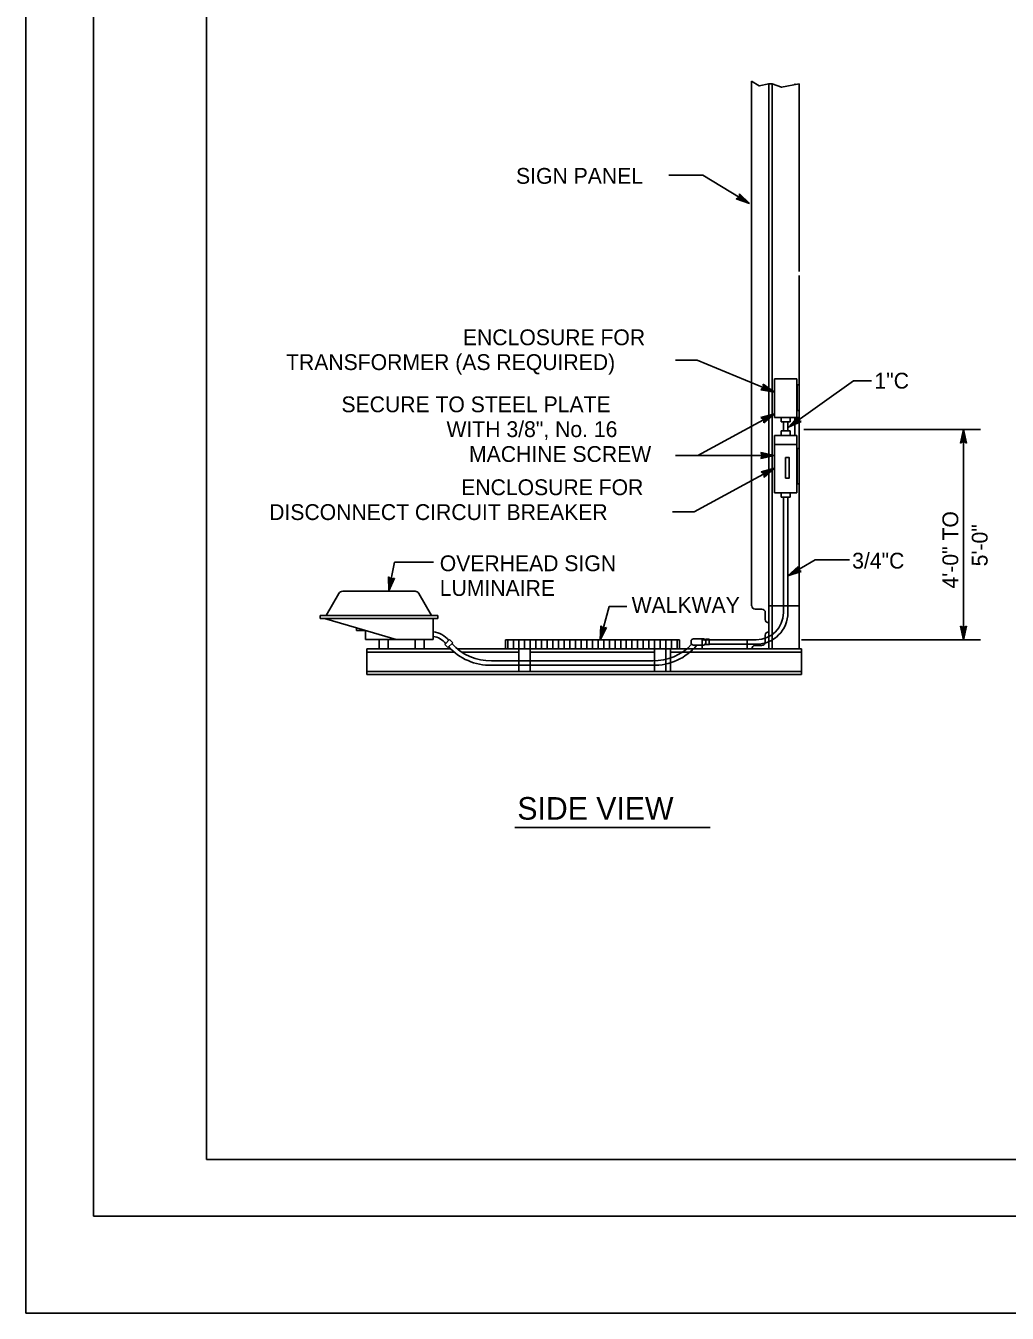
# Model space of a CAD drawing. Extents: x -894 to 866, y -472 to 714.
# Drawn here: x -894 to -460, y -472 to 97 of the extents above; entities that cross this region are included whole.
import ezdxf

# ---------------------------------------------------------------- set-up
doc = ezdxf.new("R2010")
doc.units = 0
for name, color, linetype in [('border_PLOTTING-ELEMENTS', 7, 'Continuous'), ('border_rw_22x34_Cut_Lines', 7, 'Continuous'), ('border_SHEET', 7, 'Continuous'), ('Default', 7, 'Continuous'), ('es_DETAIL', 7, 'Continuous'), ('es_DETAIL-anno', 7, 'Continuous')]:
    doc.layers.add(name, color=color, linetype=linetype)

msp = doc.modelspace()

# ---------------------------------------------------------------- linework, layer by layer
at = {"layer": 'border_PLOTTING-ELEMENTS'}
for points in [[(-894.04, -472.45), (865.96, -472.45), (865.96, 713.55), (-894.04, 713.55)], [(-864.04, 670.55), (835.96, 670.55), (835.96, -429.45), (-864.04, -429.45)]]:
    msp.add_lwpolyline(points, close=True, dxfattribs=at)
at = {"layer": 'border_rw_22x34_Cut_Lines'}
msp.add_lwpolyline([(-864.04, 670.55), (835.96, 670.55), (835.96, -429.45), (-864.04, -429.45)], close=True, dxfattribs=at)
at = {"layer": 'border_SHEET'}
for p, q in [((-814.04, -404.45), (-814.04, 645.55)), ((810.96, -404.45), (-814.04, -404.45))]:
    msp.add_line(p, q, dxfattribs=at)
at = {"layer": 'Default'}
for p, q in [((-681.77, -174.42), (-604.77, -174.42)), ((-681.77, -174.42), (-681.77, -178.42)), ((-680.77, -174.42), (-680.77, -178.42)), ((-678.27, -174.42), (-678.27, -178.42)), ((-675.77, -174.42), (-675.77, -178.42)), ((-673.27, -174.42), (-673.27, -178.42)), ((-670.77, -174.42), (-670.77, -178.42)), ((-668.27, -174.42), (-668.27, -178.42)), ((-665.77, -174.42), (-665.77, -178.42)), ((-663.27, -174.42), (-663.27, -178.42)), ((-660.77, -174.42), (-660.77, -178.42)), ((-658.27, -174.42), (-658.27, -178.42)), ((-655.77, -174.42), (-655.77, -178.42)), ((-653.27, -174.42), (-653.27, -178.42)), ((-650.77, -174.42), (-650.77, -178.42)), ((-648.27, -174.42), (-648.27, -178.42)), ((-645.77, -174.42), (-645.77, -178.42)), ((-643.27, -174.42), (-643.27, -178.42)), ((-640.77, -174.42), (-640.77, -178.42)), ((-638.27, -174.42), (-638.27, -178.42)), ((-635.77, -174.42), (-635.77, -178.42)), ((-633.27, -174.42), (-633.27, -178.42)), ((-630.77, -174.42), (-630.77, -178.42)), ((-628.27, -174.42), (-628.27, -178.42)), ((-625.77, -174.42), (-625.77, -178.42)), ((-623.27, -174.42), (-623.27, -178.42)), ((-620.77, -174.42), (-620.77, -178.42)), ((-618.27, -174.42), (-618.27, -178.42)), ((-615.77, -174.42), (-615.77, -178.42)), ((-613.27, -174.42), (-613.27, -178.42)), ((-610.77, -174.42), (-610.77, -178.42)), ((-608.27, -174.42), (-608.27, -178.42)), ((-605.77, -174.42), (-605.77, -178.42)), ((-604.77, -174.42), (-604.77, -178.42))]:
    msp.add_line(p, q, dxfattribs=at)
at = {"layer": 'es_DETAIL'}
for p, q in [((-572.94, -159.42), (-572.94, 72.7)), ((-565.27, -159.18), (-565.27, 71.57)), ((-563.77, -159.18), (-563.77, 71.57)), ((-551.83, -11.43), (-551.83, 71.57)), ((-551.83, -159.18), (-551.83, -13.29)), ((-562.77, -59.03), (-552.77, -59.03)), ((-562.77, -59.03), (-562.77, -76.03)), ((-552.77, -59.03), (-552.77, -76.03)), ((-562.77, -76.03), (-552.77, -76.03)), ((-559.79, -76.04), (-559.79, -78.04)), ((-559.79, -78.04), (-555.79, -78.04)), ((-558.77, -78.04), (-558.77, -82.04)), ((-556.77, -78.04), (-556.77, -82.04)), ((-555.79, -76.04), (-555.79, -78.04)), ((-553.77, -76.03), (-553.77, -84.03)), ((-562.77, -84.03), (-552.77, -84.03)), ((-562.77, -84.03), (-562.77, -109.35)), ((-559.79, -82.04), (-555.79, -82.04)), ((-559.79, -82.04), (-559.79, -84.04)), ((-555.79, -82.04), (-555.79, -84.04)), ((-552.77, -84.03), (-552.77, -109.35)), ((-562.77, -88.02), (-552.77, -88.02)), ((-562.77, -109.35), (-552.77, -109.35)), ((-559.79, -109.35), (-559.79, -111.35)), ((-559.79, -111.35), (-555.79, -111.35)), ((-558.77, -159.18), (-558.77, -111.35)), ((-556.77, -159.18), (-556.77, -111.35)), ((-555.79, -109.35), (-555.79, -111.35)), ((-721.78, -153), (-753.73, -153)), ((-761.06, -163.7), (-755.46, -154)), ((-714.44, -163.7), (-720.05, -154)), ((-565.27, -178.42), (-565.27, -159.18)), ((-565.27, -159.42), (-551.83, -159.42)), ((-563.77, -178.42), (-563.77, -159.18)), ((-558.77, -162.41), (-558.77, -159.18)), ((-556.77, -162.41), (-556.77, -159.18)), ((-551.83, -178.42), (-551.83, -159.18)), ((-763.81, -165), (-763.81, -163.7)), ((-711.7, -163.7), (-763.81, -163.7)), ((-711.7, -165), (-763.81, -165)), ((-747.7, -169.17), (-761.81, -165)), ((-713.7, -174.36), (-713.7, -165)), ((-711.7, -165), (-711.7, -163.7)), ((-571.27, -160.92), (-568.27, -160.92)), ((-566.77, -162.42), (-566.77, -165.42)), ((-747.7, -170.36), (-747.7, -169.17)), ((-730.18, -174.36), (-747.7, -169.17)), ((-743.7, -170.36), (-747.7, -170.36)), ((-743.7, -174.36), (-743.7, -170.36)), ((-713.7, -174.36), (-743.7, -174.36)), ((-737.7, -178.36), (-737.7, -174.36)), ((-733.7, -178.36), (-733.7, -174.36)), ((-721.7, -178.36), (-721.7, -174.36)), ((-717.7, -178.36), (-717.7, -174.36)), ((-706.51, -174.35), (-708.64, -176.47)), ((-708.64, -176.47), (-707.22, -177.88)), ((-705.1, -175.76), (-707.22, -177.88)), ((-706.51, -174.35), (-705.1, -175.76)), ((-599.6, -175.05), (-599.6, -175.77)), ((-594.14, -174.05), (-598.6, -174.05)), ((-594.77, -174.42), (-594.77, -178.42)), ((-594.77, -174.42), (-574.77, -174.42)), ((-593.14, -175.05), (-593.14, -175.77)), ((-593.08, -174.05), (-593.08, -176.77)), ((-591.55, -174.41), (-570.77, -174.41)), ((-591.55, -176.41), (-570.77, -176.41)), ((-574.77, -174.42), (-574.77, -178.42)), ((-566.77, -172.42), (-566.77, -175.42)), ((-743.12, -189.87), (-743.12, -178.42)), ((-743.12, -178.42), (-706.02, -178.42)), ((-743.12, -179.95), (-704.37, -179.95)), ((-703.07, -178.42), (-550.7, -178.42)), ((-701.04, -179.95), (-675.77, -179.95)), ((-675.77, -178.42), (-675.77, -188.42)), ((-670.77, -178.42), (-670.77, -188.42)), ((-670.77, -179.95), (-615.77, -179.95)), ((-615.77, -178.42), (-615.77, -188.42)), ((-610.77, -178.42), (-610.77, -188.42)), ((-608.77, -178.42), (-608.77, -184.79)), ((-608.77, -179.95), (-550.7, -179.95)), ((-594.14, -176.77), (-598.6, -176.77)), ((-571.27, -176.92), (-568.27, -176.92)), ((-550.7, -189.87), (-550.7, -178.42)), ((-687.93, -183.73), (-616.58, -183.73)), ((-687.93, -185.73), (-616.63, -185.73)), ((-608.77, -184.79), (-608.77, -188.42)), ((-743.12, -188.42), (-550.7, -188.42)), ((-743.12, -189.87), (-550.7, -189.87))]:
    msp.add_line(p, q, dxfattribs=at)
for points in [[(-572.94, 72.7), (-569.43, 70.65), (-565.27, 71.57), (-563.77, 71.57), (-559.57, 70.07), (-551.83, 71.57)], [(-553.77, 71.57), (-553.58, 71.64)]]:
    msp.add_lwpolyline(points, dxfattribs=at)
for points in [[(-552.71, -61.66), (-551.83, -61.66), (-551.83, -72.93), (-552.71, -72.93)], [(-552.71, -89.79), (-551.83, -89.79), (-551.83, -105.44), (-552.71, -105.44)], [(-557.78, -93.8), (-556.2, -93.8), (-556.2, -102.91), (-557.78, -102.91)], [(-593.05, -174.22), (-591.55, -174.22), (-591.55, -176.59), (-593.05, -176.59)]]:
    msp.add_lwpolyline(points, close=True, dxfattribs=at)
for centre, radius, start, end in [((-753.73, -155), 2, 90, 149.9999), ((-721.78, -155), 2, 30.0001, 90), ((-571.27, -159.42), 1.5, 180, 270), ((-570.77, -162.41), 12, 270, 0), ((-570.77, -162.41), 14, 270, 0), ((-568.27, -162.42), 1.5, 0, 90), ((-714.9, -181.05), 10.24, 38.3133, 83.3127), ((-565.27, -165.42), 1.5, 180, 270), ((-714.84, -181.05), 8.21, 36.9422, 81.9417), ((-688.46, -160.98), 22.75, 221.6803, 271.3309), ((-616.06, -160.98), 22.75, 268.6691, 317.2309), ((-598.6, -175.05), 1, 90, 180), ((-598.6, -175.77), 1, 180, 270), ((-594.14, -175.05), 1, 0, 90), ((-594.14, -175.77), 1, 270, 0), ((-568.27, -175.42), 1.5, 270, 0), ((-565.27, -172.42), 1.5, 90, 180), ((-688.46, -160.98), 24.75, 221.6803, 271.3309), ((-616.06, -160.98), 24.75, 268.6691, 320.3615), ((-571.27, -178.42), 1.5, 90, 180)]:
    msp.add_arc(centre, radius, start, end, dxfattribs=at)
at = {"layer": 'es_DETAIL-anno'}
for p, q in [((-578.25, 21.33), (-578.22, 22.89)), ((-578.22, 22.89), (-578.22, 22.89)), ((-578.22, 22.89), (-573.83, 18.58)), ((-579.63, 20.62), (-578.25, 21.33)), ((-573.83, 18.58), (-579.63, 20.62)), ((-579.63, 20.62), (-579.63, 20.62)), ((-575.01, 19.31), (-579.24, 20.8)), ((-576.18, 20.04), (-578.91, 21)), ((-577.35, 20.77), (-578.52, 21.18)), ((-578.25, 21.65), (-577.35, 20.77)), ((-578.22, 22.47), (-575, 19.31)), ((-578.21, 22.04), (-576.18, 20.04)), ((-573.83, 18.58), (-573.83, 18.58)), ((-567.55, -62.88), (-567.77, -61.33)), ((-567.77, -61.33), (-567.77, -61.33)), ((-567.77, -61.33), (-562.76, -64.89)), ((-567.71, -61.75), (-564.03, -64.36)), ((-567.63, -62.17), (-565.3, -63.82)), ((-567.61, -62.56), (-566.58, -63.28)), ((-556.56, -80.29), (-527.69, -59.79)), ((-519.82, -59.79), (-527.69, -59.79)), ((-568.81, -63.8), (-567.55, -62.88)), ((-562.76, -64.89), (-568.81, -63.8)), ((-568.81, -63.8), (-568.81, -63.8)), ((-564.04, -64.36), (-568.45, -63.56)), ((-565.3, -63.82), (-568.15, -63.3)), ((-566.58, -63.28), (-567.8, -63.06)), ((-562.76, -64.89), (-562.76, -64.89)), ((-568.69, -76.11), (-562.77, -74.45)), ((-567.35, -76.91), (-568.69, -76.11)), ((-568.69, -76.11), (-568.69, -76.11)), ((-568.33, -76.32), (-563.98, -75.11)), ((-567.95, -76.53), (-565.2, -75.76)), ((-567.63, -76.75), (-566.42, -76.41)), ((-562.77, -74.45), (-567.42, -78.46)), ((-567.42, -78.46), (-567.35, -76.91)), ((-567.42, -78.46), (-567.42, -78.46)), ((-565.2, -75.76), (-567.39, -77.65)), ((-563.99, -75.12), (-567.38, -78.04)), ((-566.42, -76.41), (-567.36, -77.22)), ((-562.77, -74.45), (-562.77, -74.45)), ((-556.56, -80.29), (-552.44, -75.73)), ((-550.89, -77.91), (-556.56, -80.29)), ((-555.43, -79.48), (-552.42, -76.16)), ((-551.27, -77.74), (-555.43, -79.49)), ((-554.3, -78.69), (-552.36, -76.54)), ((-551.67, -77.58), (-554.3, -78.69)), ((-553.18, -77.89), (-552.35, -76.97)), ((-552.02, -77.4), (-553.18, -77.89)), ((-552.44, -75.73), (-552.44, -75.73)), ((-552.44, -75.73), (-552.32, -77.28)), ((-552.32, -77.28), (-550.89, -77.91)), ((-550.89, -77.91), (-550.89, -77.91)), ((-556.56, -80.29), (-556.56, -80.29)), ((-549.77, -81.43), (-471.52, -81.43)), ((-480.43, -87.43), (-479.09, -81.43)), ((-480.43, -87.43), (-479.09, -81.43)), ((-480.08, -87.21), (-479.09, -82.8)), ((-480.08, -87.21), (-479.09, -82.8)), ((-479.72, -86.97), (-479.1, -84.19)), ((-479.72, -86.97), (-479.1, -84.19)), ((-479.1, -84.19), (-478.47, -87.01)), ((-479.1, -84.19), (-478.47, -87.01)), ((-479.09, -174.42), (-479.09, -81.43)), ((-479.09, -81.43), (-479.09, -81.43)), ((-479.09, -81.43), (-477.76, -87.43)), ((-479.09, -81.43), (-479.09, -81.43)), ((-479.09, -81.43), (-477.76, -87.43)), ((-479.09, -82.82), (-478.12, -87.19)), ((-479.09, -82.82), (-478.12, -87.19)), ((-479.09, -86.63), (-480.43, -87.43)), ((-479.09, -86.63), (-480.43, -87.43)), ((-480.43, -87.43), (-480.43, -87.43)), ((-480.43, -87.43), (-480.43, -87.43)), ((-479.37, -86.8), (-479.1, -85.57)), ((-479.37, -86.8), (-479.1, -85.57)), ((-479.1, -85.57), (-478.83, -86.78)), ((-479.1, -85.57), (-478.83, -86.78)), ((-477.76, -87.43), (-479.09, -86.63)), ((-477.76, -87.43), (-479.09, -86.63)), ((-477.76, -87.43), (-477.76, -87.43)), ((-477.76, -87.43), (-477.76, -87.43)), ((-562.77, -92.97), (-606.56, -92.97)), ((-567.97, -92.97), (-568.77, -91.63)), ((-568.77, -91.63), (-568.77, -91.63)), ((-568.77, -91.63), (-562.77, -92.97)), ((-562.77, -92.97), (-568.77, -94.3)), ((-568.77, -94.3), (-567.97, -92.97)), ((-568.77, -94.3), (-568.77, -94.3)), ((-568.55, -91.99), (-564.15, -92.97)), ((-564.16, -92.98), (-568.53, -93.94)), ((-565.53, -92.97), (-568.35, -93.6)), ((-568.31, -92.35), (-565.53, -92.97)), ((-568.14, -92.7), (-566.91, -92.97)), ((-566.91, -92.97), (-568.12, -93.24)), ((-562.77, -92.97), (-562.77, -92.97)), ((-730.83, -140.1), (-733.4, -152.74)), ((-713.66, -140.1), (-730.83, -140.1)), ((-544.71, -139.1), (-556.77, -146.12)), ((-556.77, -146.12), (-552.25, -141.95)), ((-555.57, -145.42), (-552.27, -142.38)), ((-552.25, -141.95), (-552.27, -143.51)), ((-552.25, -141.95), (-552.25, -141.95)), ((-529.58, -139.1), (-544.71, -139.1)), ((-733.4, -152.74), (-733.51, -146.6)), ((-733.51, -146.6), (-733.51, -146.6)), ((-733.51, -146.6), (-732.36, -147.65)), ((-730.89, -147.13), (-733.4, -152.74)), ((-733.12, -151.38), (-733.2, -146.9)), ((-731.28, -147.27), (-733.12, -151.39)), ((-732.85, -150.04), (-732.9, -147.14)), ((-731.68, -147.43), (-732.85, -150.04)), ((-732.57, -148.68), (-732.59, -147.44)), ((-732.06, -147.53), (-732.57, -148.68)), ((-732.36, -147.65), (-730.89, -147.13)), ((-730.89, -147.13), (-730.89, -147.13)), ((-550.91, -144.26), (-556.77, -146.12)), ((-556.77, -146.12), (-556.77, -146.12)), ((-551.27, -144.06), (-555.57, -145.43)), ((-554.38, -144.74), (-552.25, -142.77)), ((-551.66, -143.87), (-554.38, -144.74)), ((-553.18, -144.04), (-552.27, -143.2)), ((-551.98, -143.66), (-553.18, -144.04)), ((-552.27, -143.51), (-550.91, -144.26)), ((-550.91, -144.26), (-550.91, -144.26)), ((-733.4, -152.74), (-733.4, -152.74)), ((-635.92, -159.69), (-639.82, -174.42)), ((-628.11, -159.69), (-635.92, -159.69)), ((-639.82, -174.42), (-639.57, -168.28)), ((-636.99, -168.97), (-639.82, -174.42)), ((-639.57, -168.28), (-639.57, -168.28)), ((-639.57, -168.28), (-638.49, -169.4)), ((-639.47, -173.08), (-639.28, -168.6)), ((-637.39, -169.09), (-639.47, -173.09)), ((-639.11, -171.75), (-639, -168.86)), ((-637.8, -169.22), (-639.11, -171.75)), ((-638.76, -170.42), (-638.71, -169.18)), ((-638.18, -169.3), (-638.76, -170.42)), ((-638.49, -169.4), (-636.99, -168.97)), ((-636.99, -168.97), (-636.99, -168.97)), ((-479.09, -174.42), (-480.42, -168.42)), ((-480.42, -168.42), (-480.42, -168.42)), ((-480.42, -168.42), (-479.09, -169.22)), ((-479.1, -173.03), (-480.06, -168.66)), ((-479.09, -171.66), (-479.72, -168.84)), ((-479.09, -170.28), (-479.36, -169.07)), ((-479.09, -169.22), (-477.75, -168.42)), ((-477.75, -168.42), (-479.09, -174.42)), ((-478.11, -168.64), (-479.09, -173.04)), ((-478.47, -168.88), (-479.09, -171.66)), ((-478.82, -169.05), (-479.09, -170.28)), ((-477.75, -168.42), (-477.75, -168.42)), ((-639.82, -174.42), (-639.82, -174.42)), ((-550.73, -174.42), (-471.52, -174.42)), ((-479.09, -174.42), (-479.09, -174.42)), ((-677.57, -257.44), (-591.21, -257.44))]:
    msp.add_line(p, q, dxfattribs=at)
for points in [[(-609.45, 31.18), (-594.47, 31.18), (-573.83, 18.58)], [(-606.56, -50.65), (-596.91, -50.65), (-562.77, -64.87)], [(-596.6, -92.97), (-562.77, -74.45)], [(-607.91, -117.81), (-598.26, -117.81), (-562.77, -98.5)]]:
    msp.add_lwpolyline(points, dxfattribs=at)
msp.add_lwpolyline([(-568.58, -100.16), (-562.77, -98.5), (-567.33, -102.47), (-567.31, -102.06), (-563.97, -99.16), (-568.23, -100.37), (-567.88, -100.58), (-565.16, -99.8), (-567.29, -101.66), (-567.27, -101.25), (-566.35, -100.45), (-567.53, -100.78), (-567.26, -100.95), (-567.33, -102.47), (-567.26, -100.95)], close=True, dxfattribs=at)

# ---------------------------------------------------------------- texts
for s, height, p in [('SIGN PANEL', 7, (-677.07, 27.33)), ('ENCLOSURE FOR', 7, (-700.58, -44.09)), ('TRANSFORMER (AS REQUIRED)', 7, (-778.85, -55.09)), ('1"C', 7, (-518.48, -63.29)), ('SECURE TO STEEL PLATE', 7, (-754.34, -73.75)), ('WITH 3/8", No. 16', 7, (-707.85, -84.75)), ('MACHINE SCREW', 7, (-697.88, -95.75)), ('ENCLOSURE FOR', 7, (-701.35, -110.45)), ('DISCONNECT CIRCUIT BREAKER', 7, (-786.32, -121.45)), ('3/4"C', 7, (-528.33, -142.93)), ('OVERHEAD SIGN', 7, (-710.83, -144.09)), ('LUMINAIRE', 7, (-710.83, -155.03)), ('WALKWAY', 7, (-625.91, -162.54)), ('SIDE VIEW', 10, (-676.5, -254.05))]:
    msp.add_text(s, height=height, dxfattribs=at).set_placement(p)
for s, p in [('4\'-0" TO', (-481.39, -151.76)), ('5\'-0"', (-468.39, -141.95))]:
    msp.add_text(s, height=7, rotation=90, dxfattribs=at).set_placement(p)

doc.saveas('drawing.dxf')
